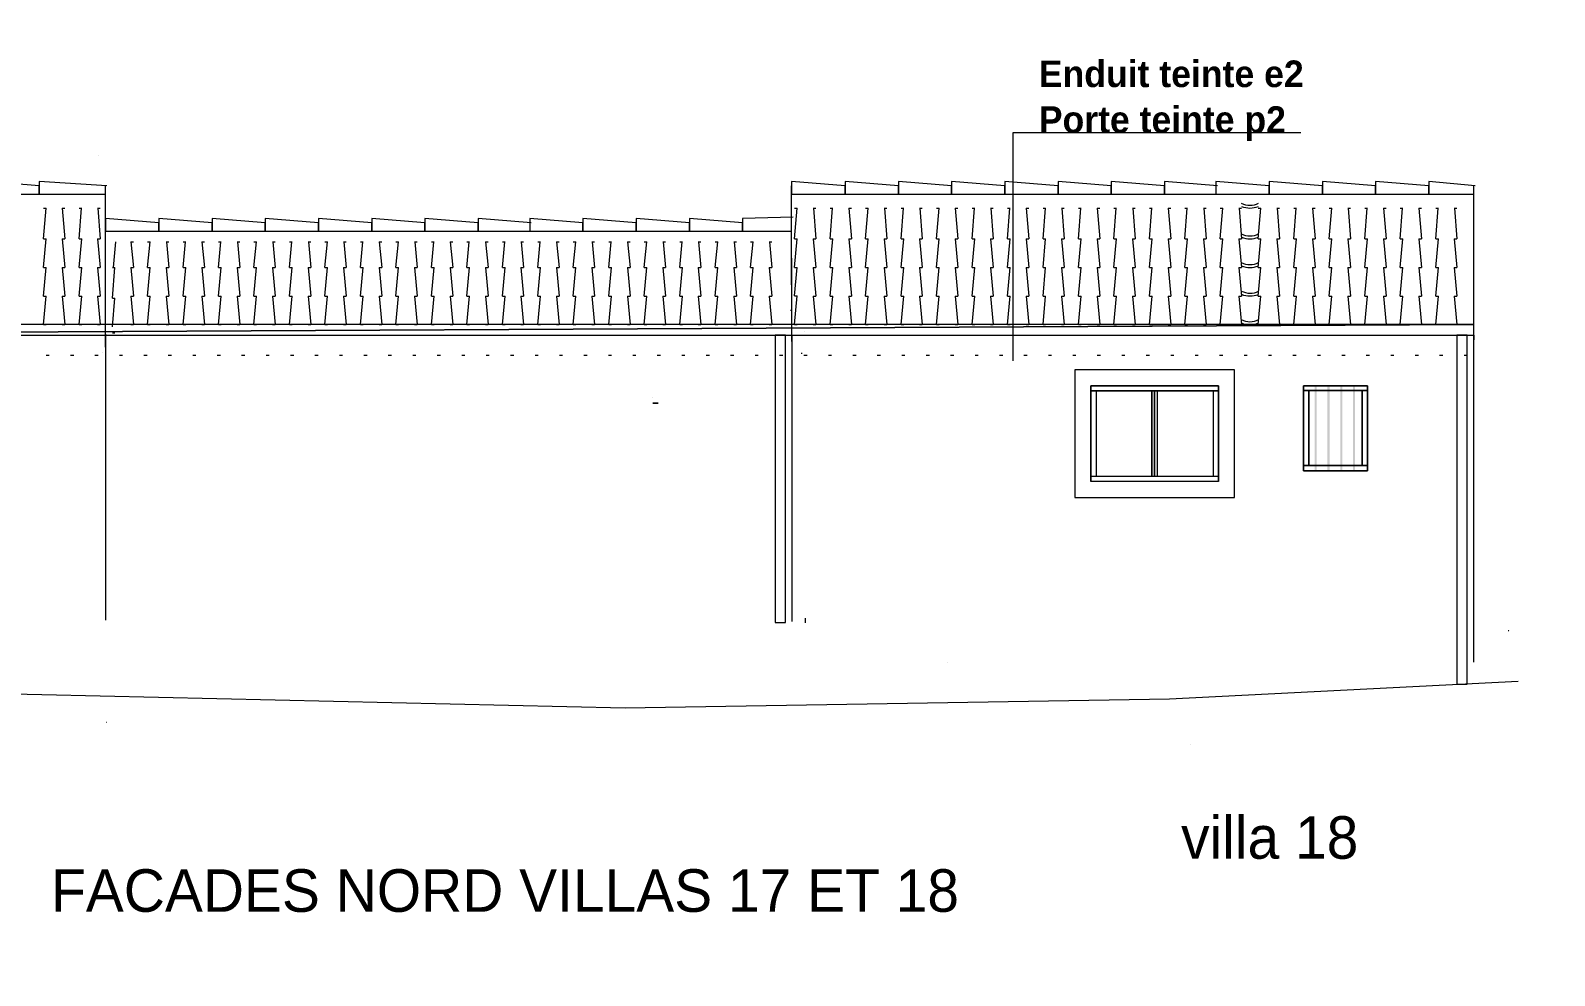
# Model space of a CAD drawing. Header units: metres. Extents: x -12536 to 12621, y -17191 to 9596.
# Drawn here: x -9361 to -7929, y -12844 to -11956 of the extents above; entities that cross this region are included whole.
import ezdxf
from ezdxf.enums import TextEntityAlignment as Align
from ezdxf.lldxf.tags import DXFTag

# ---------------------------------------------------------------- set-up
doc = ezdxf.new("R2010")
doc.units = ezdxf.units.M
doc.header["$MEASUREMENT"] = 0
for name, color, linetype in [('Calque commun', 7, 'Continuous'), ('Cotations', 7, 'Continuous'), ('Layer59', 7, 'Continuous'), ('Textes', 7, 'Continuous')]:
    doc.layers.add(name, color=color, linetype=linetype)
doc.styles.add('Century Gothic15', font='GOTHIC.TTF', dxfattribs={"height": 0.18})
doc.styles.add('Century Gothic16', font='GOTHIC.TTF', dxfattribs={"height": 0.18})
doc.styles.add('Century Gothic19', font='GOTHICB.TTF', dxfattribs={"height": 0.14})
tags = doc.linetypes.add('HIDDEN', pattern=[0.375, 0.25, -0.125]).pattern_tags.tags
tags[6:7] = [DXFTag(74, 4), DXFTag(75, 0), DXFTag(340, '0'), DXFTag(46, 1.0), DXFTag(50, 0.0), DXFTag(44, 0.0), DXFTag(45, 0.0)]
tags[4:5] = [DXFTag(74, 4), DXFTag(75, 0), DXFTag(340, '0'), DXFTag(46, 1.0), DXFTag(50, 0.0), DXFTag(44, 0.0), DXFTag(45, 0.0)]

# ---------------------------------------------------------------- blocks, each defined once
blk = doc.blocks.new('toit facade 17 18')
at = {"layer": 'Calque commun', "color": 7, "linetype": 'Continuous', "lineweight": 5}
for p, q in [((77.18, -19.985), (77.18, -18.469)), ((83.629, -19.825), (83.628, -18.469)), ((90.038, -22.944), (90.037, -18.469)), ((83.629, -19.93), (83.628, -18.871))]:
    blk.add_line(p, q, dxfattribs=at)
at = {"layer": 'Calque commun', "color": 32, "linetype": 'Continuous', "lineweight": 5}
blk.add_line((83.616, -19.635), (83.625, -19.635), dxfattribs=at)
at = {"layer": 'Layer59', "color": 32, "linetype": 'Continuous', "lineweight": 5}
for p, q in [((76.599, -18.966), (76.622, -18.678)), ((76.599, -18.678), (76.624, -18.678)), ((76.774, -18.678), (76.799, -18.678)), ((76.775, -18.678), (76.799, -18.966)), ((76.932, -18.966), (76.955, -18.678)), ((76.932, -18.678), (76.957, -18.678)), ((77.107, -18.678), (77.132, -18.678)), ((77.109, -18.678), (77.132, -18.966)), ((83.656, -18.677), (83.681, -18.677)), ((83.656, -18.966), (83.679, -18.678)), ((83.831, -18.678), (83.856, -18.678)), ((83.833, -18.678), (83.856, -18.966)), ((83.99, -18.966), (84.013, -18.678)), ((83.99, -18.678), (84.015, -18.678)), ((84.165, -18.678), (84.19, -18.678)), ((84.166, -18.678), (84.19, -18.966)), ((84.323, -18.966), (84.346, -18.678)), ((84.323, -18.678), (84.348, -18.678)), ((84.498, -18.678), (84.523, -18.678)), ((84.5, -18.678), (84.523, -18.966)), ((84.656, -18.966), (84.679, -18.678)), ((84.656, -18.678), (84.681, -18.678)), ((84.831, -18.678), (84.856, -18.678)), ((84.833, -18.678), (84.856, -18.966)), ((84.99, -18.966), (85.013, -18.678)), ((84.99, -18.678), (85.015, -18.678)), ((85.165, -18.678), (85.19, -18.678)), ((85.166, -18.678), (85.19, -18.966)), ((85.323, -18.966), (85.346, -18.678)), ((85.323, -18.678), (85.348, -18.678)), ((85.498, -18.678), (85.523, -18.678)), ((85.5, -18.678), (85.523, -18.966)), ((85.656, -18.966), (85.679, -18.678)), ((85.656, -18.678), (85.681, -18.678)), ((85.831, -18.678), (85.856, -18.678)), ((85.833, -18.678), (85.856, -18.966)), ((85.99, -18.966), (86.013, -18.678)), ((85.99, -18.678), (86.015, -18.678)), ((86.165, -18.678), (86.19, -18.678)), ((86.166, -18.678), (86.19, -18.966)), ((86.323, -18.966), (86.346, -18.678)), ((86.323, -18.678), (86.348, -18.678)), ((86.498, -18.678), (86.523, -18.678)), ((86.5, -18.678), (86.523, -18.966)), ((86.656, -18.966), (86.679, -18.678)), ((86.656, -18.678), (86.681, -18.678)), ((86.831, -18.678), (86.856, -18.678)), ((86.833, -18.678), (86.856, -18.966)), ((86.99, -18.966), (87.013, -18.678)), ((86.99, -18.678), (87.015, -18.678)), ((87.165, -18.678), (87.19, -18.678)), ((87.166, -18.678), (87.19, -18.966)), ((87.323, -18.966), (87.346, -18.678)), ((87.323, -18.678), (87.348, -18.678)), ((87.498, -18.678), (87.523, -18.678)), ((87.5, -18.678), (87.523, -18.966)), ((87.656, -18.966), (87.679, -18.678)), ((87.656, -18.678), (87.681, -18.678)), ((87.831, -18.678), (87.856, -18.678)), ((87.833, -18.678), (87.856, -18.966)), ((88.013, -18.966), (88.036, -18.678)), ((88.013, -18.678), (88.038, -18.678)), ((88.188, -18.678), (88.213, -18.678)), ((88.19, -18.678), (88.213, -18.966)), ((88.346, -18.966), (88.369, -18.678)), ((88.346, -18.678), (88.371, -18.678)), ((88.521, -18.678), (88.546, -18.678)), ((88.523, -18.678), (88.546, -18.966)), ((88.68, -18.966), (88.703, -18.678)), ((88.68, -18.678), (88.705, -18.678)), ((88.855, -18.678), (88.879, -18.678)), ((88.856, -18.678), (88.879, -18.966)), ((89.013, -18.966), (89.036, -18.678)), ((89.013, -18.678), (89.038, -18.678)), ((89.188, -18.678), (89.213, -18.678)), ((89.19, -18.678), (89.213, -18.966)), ((89.346, -18.966), (89.369, -18.678)), ((89.346, -18.678), (89.371, -18.678)), ((89.521, -18.678), (89.546, -18.678)), ((89.523, -18.678), (89.546, -18.966)), ((89.68, -18.966), (89.703, -18.678)), ((89.68, -18.678), (89.705, -18.678)), ((89.855, -18.678), (89.879, -18.678)), ((89.856, -18.678), (89.879, -18.966)), ((76.599, -19.235), (76.624, -18.966)), ((76.599, -18.966), (76.624, -18.966)), ((76.774, -18.966), (76.799, -19.235)), ((76.774, -18.966), (76.799, -18.966)), ((76.932, -19.235), (76.957, -18.966)), ((76.932, -18.966), (76.957, -18.966)), ((77.107, -18.966), (77.132, -19.235)), ((77.107, -18.966), (77.132, -18.966)), ((77.255, -19.235), (77.279, -18.993)), ((77.418, -18.993), (77.443, -18.993)), ((77.42, -18.993), (77.443, -19.235)), ((77.576, -19.235), (77.599, -18.993)), ((77.576, -18.993), (77.601, -18.993)), ((77.751, -18.993), (77.776, -18.993)), ((77.753, -18.993), (77.776, -19.235)), ((77.91, -19.235), (77.933, -18.993)), ((77.91, -18.993), (77.935, -18.993)), ((78.085, -18.993), (78.11, -18.993)), ((78.087, -18.993), (78.11, -19.235)), ((78.243, -19.235), (78.266, -18.993)), ((78.243, -18.993), (78.268, -18.993)), ((78.418, -18.993), (78.443, -18.993)), ((78.42, -18.993), (78.443, -19.235)), ((78.576, -19.235), (78.599, -18.993)), ((78.576, -18.993), (78.601, -18.993)), ((78.751, -18.993), (78.776, -18.993)), ((78.753, -18.993), (78.776, -19.235)), ((78.91, -19.235), (78.933, -18.993)), ((78.91, -18.993), (78.935, -18.993)), ((79.085, -18.993), (79.11, -18.993)), ((79.087, -18.993), (79.11, -19.235)), ((79.243, -19.235), (79.266, -18.993)), ((79.243, -18.993), (79.268, -18.993)), ((79.418, -18.993), (79.443, -18.993)), ((79.42, -18.993), (79.443, -19.235)), ((79.576, -19.235), (79.599, -18.993)), ((79.576, -18.993), (79.601, -18.993)), ((79.751, -18.993), (79.776, -18.993)), ((79.753, -18.993), (79.776, -19.235)), ((79.91, -19.235), (79.933, -18.993)), ((79.91, -18.993), (79.935, -18.993)), ((80.085, -18.993), (80.11, -18.993)), ((80.087, -18.993), (80.11, -19.235)), ((80.243, -19.235), (80.266, -18.993)), ((80.243, -18.993), (80.268, -18.993)), ((80.418, -18.993), (80.443, -18.993)), ((80.42, -18.993), (80.443, -19.235)), ((80.576, -19.235), (80.599, -18.993)), ((80.576, -18.993), (80.601, -18.993)), ((80.751, -18.993), (80.776, -18.993)), ((80.753, -18.993), (80.776, -19.235)), ((80.91, -19.235), (80.933, -18.993)), ((80.91, -18.993), (80.935, -18.993)), ((81.085, -18.993), (81.11, -18.993)), ((81.087, -18.993), (81.11, -19.235)), ((81.243, -19.235), (81.266, -18.993)), ((81.243, -18.993), (81.268, -18.993)), ((81.418, -18.993), (81.443, -18.993)), ((81.42, -18.993), (81.443, -19.235)), ((81.576, -19.235), (81.599, -18.993)), ((81.576, -18.993), (81.601, -18.993)), ((81.751, -18.993), (81.776, -18.993)), ((81.753, -18.993), (81.776, -19.235)), ((81.91, -19.235), (81.933, -18.993)), ((81.91, -18.993), (81.935, -18.993)), ((82.085, -18.993), (82.11, -18.993)), ((82.087, -18.993), (82.11, -19.235)), ((82.243, -19.235), (82.266, -18.993)), ((82.243, -18.993), (82.268, -18.993)), ((82.418, -18.993), (82.443, -18.993)), ((82.42, -18.993), (82.443, -19.235)), ((82.576, -19.235), (82.599, -18.993)), ((82.576, -18.993), (82.601, -18.993)), ((82.751, -18.993), (82.776, -18.993)), ((82.753, -18.993), (82.776, -19.235)), ((82.91, -19.235), (82.933, -18.993)), ((82.91, -18.993), (82.935, -18.993)), ((83.085, -18.993), (83.11, -18.993)), ((83.087, -18.993), (83.11, -19.235)), ((83.243, -19.235), (83.266, -18.993)), ((83.243, -18.993), (83.268, -18.993)), ((83.418, -18.993), (83.443, -18.993)), ((83.42, -18.993), (83.443, -19.235)), ((83.656, -19.234), (83.681, -18.966)), ((83.656, -18.966), (83.681, -18.966)), ((83.831, -18.966), (83.856, -19.235)), ((83.831, -18.966), (83.856, -18.966)), ((83.99, -19.235), (84.015, -18.966)), ((83.99, -18.966), (84.015, -18.966)), ((84.165, -18.966), (84.19, -19.235)), ((84.165, -18.966), (84.19, -18.966)), ((84.323, -19.235), (84.348, -18.966)), ((84.323, -18.966), (84.348, -18.966)), ((84.498, -18.966), (84.523, -19.235)), ((84.498, -18.966), (84.523, -18.966)), ((84.656, -19.235), (84.681, -18.966)), ((84.656, -18.966), (84.681, -18.966)), ((84.831, -18.966), (84.856, -19.235)), ((84.831, -18.966), (84.856, -18.966)), ((84.99, -19.235), (85.015, -18.966)), ((84.99, -18.966), (85.015, -18.966)), ((85.165, -18.966), (85.19, -19.235)), ((85.165, -18.966), (85.19, -18.966)), ((85.323, -19.235), (85.348, -18.966)), ((85.323, -18.966), (85.348, -18.966)), ((85.498, -18.966), (85.523, -19.235)), ((85.498, -18.966), (85.523, -18.966)), ((85.656, -19.235), (85.681, -18.966)), ((85.656, -18.966), (85.681, -18.966)), ((85.831, -18.966), (85.856, -19.235)), ((85.831, -18.966), (85.856, -18.966)), ((85.99, -19.235), (86.015, -18.966)), ((85.99, -18.966), (86.015, -18.966)), ((86.165, -18.966), (86.19, -19.235)), ((86.165, -18.966), (86.19, -18.966)), ((86.323, -19.235), (86.348, -18.966)), ((86.323, -18.966), (86.348, -18.966)), ((86.498, -18.966), (86.523, -19.235)), ((86.498, -18.966), (86.523, -18.966)), ((86.656, -19.235), (86.681, -18.966)), ((86.656, -18.966), (86.681, -18.966)), ((86.831, -18.966), (86.856, -19.235)), ((86.831, -18.966), (86.856, -18.966)), ((86.99, -19.235), (87.015, -18.966)), ((86.99, -18.966), (87.015, -18.966)), ((87.165, -18.966), (87.19, -19.235)), ((87.165, -18.966), (87.19, -18.966)), ((87.323, -19.235), (87.348, -18.966)), ((87.323, -18.966), (87.348, -18.966)), ((87.498, -18.966), (87.523, -19.235)), ((87.498, -18.966), (87.523, -18.966)), ((87.656, -19.235), (87.681, -18.966)), ((87.656, -18.966), (87.681, -18.966)), ((87.831, -18.966), (87.856, -19.235)), ((87.831, -18.966), (87.856, -18.966)), ((88.013, -19.235), (88.038, -18.966)), ((88.013, -18.966), (88.038, -18.966)), ((88.188, -18.966), (88.213, -19.235)), ((88.188, -18.966), (88.213, -18.966)), ((88.346, -19.235), (88.371, -18.966)), ((88.346, -18.966), (88.371, -18.966)), ((88.521, -18.966), (88.546, -19.235)), ((88.521, -18.966), (88.546, -18.966)), ((88.68, -19.235), (88.705, -18.966)), ((88.68, -18.966), (88.705, -18.966)), ((88.855, -18.966), (88.879, -19.235)), ((88.855, -18.966), (88.879, -18.966)), ((89.013, -19.235), (89.038, -18.966)), ((89.013, -18.966), (89.038, -18.966)), ((89.188, -18.966), (89.213, -19.235)), ((89.188, -18.966), (89.213, -18.966)), ((89.346, -19.235), (89.371, -18.966)), ((89.346, -18.966), (89.371, -18.966)), ((89.521, -18.966), (89.546, -19.235)), ((89.521, -18.966), (89.546, -18.966)), ((89.68, -19.235), (89.705, -18.966)), ((89.68, -18.966), (89.705, -18.966)), ((89.855, -18.966), (89.879, -19.235)), ((89.855, -18.966), (89.879, -18.966)), ((76.599, -19.504), (76.624, -19.235)), ((76.599, -19.235), (76.624, -19.235)), ((76.774, -19.235), (76.799, -19.504)), ((76.774, -19.235), (76.799, -19.235)), ((76.932, -19.504), (76.957, -19.235)), ((76.932, -19.235), (76.957, -19.235)), ((77.107, -19.235), (77.132, -19.504)), ((77.107, -19.235), (77.132, -19.235)), ((77.245, -19.234), (77.27, -19.234)), ((77.245, -19.523), (77.268, -19.235)), ((77.418, -19.235), (77.443, -19.504)), ((77.418, -19.235), (77.443, -19.235)), ((77.576, -19.504), (77.601, -19.235)), ((77.576, -19.235), (77.601, -19.235)), ((77.751, -19.235), (77.776, -19.504)), ((77.751, -19.235), (77.776, -19.235)), ((77.91, -19.504), (77.935, -19.235)), ((77.91, -19.235), (77.935, -19.235)), ((78.085, -19.235), (78.11, -19.504)), ((78.085, -19.235), (78.11, -19.235)), ((78.243, -19.504), (78.268, -19.235)), ((78.243, -19.235), (78.268, -19.235)), ((78.418, -19.235), (78.443, -19.504)), ((78.418, -19.235), (78.443, -19.235)), ((78.576, -19.504), (78.601, -19.235)), ((78.576, -19.235), (78.601, -19.235)), ((78.751, -19.235), (78.776, -19.504)), ((78.751, -19.235), (78.776, -19.235)), ((78.91, -19.504), (78.935, -19.235)), ((78.91, -19.235), (78.935, -19.235)), ((79.085, -19.235), (79.11, -19.504)), ((79.085, -19.235), (79.11, -19.235)), ((79.243, -19.504), (79.268, -19.235)), ((79.243, -19.235), (79.268, -19.235)), ((79.418, -19.235), (79.443, -19.504)), ((79.418, -19.235), (79.443, -19.235)), ((79.576, -19.504), (79.601, -19.235)), ((79.576, -19.235), (79.601, -19.235)), ((79.751, -19.235), (79.776, -19.504)), ((79.751, -19.235), (79.776, -19.235)), ((79.91, -19.504), (79.935, -19.235)), ((79.91, -19.235), (79.935, -19.235)), ((80.085, -19.235), (80.11, -19.504)), ((80.085, -19.235), (80.11, -19.235)), ((80.243, -19.504), (80.268, -19.235)), ((80.243, -19.235), (80.268, -19.235)), ((80.418, -19.235), (80.443, -19.504)), ((80.418, -19.235), (80.443, -19.235)), ((80.576, -19.504), (80.601, -19.235)), ((80.576, -19.235), (80.601, -19.235)), ((80.751, -19.235), (80.776, -19.504)), ((80.751, -19.235), (80.776, -19.235)), ((80.91, -19.504), (80.935, -19.235)), ((80.91, -19.235), (80.935, -19.235)), ((81.085, -19.235), (81.11, -19.504)), ((81.085, -19.235), (81.11, -19.235)), ((81.243, -19.504), (81.268, -19.235)), ((81.243, -19.235), (81.268, -19.235)), ((81.418, -19.235), (81.443, -19.504)), ((81.418, -19.235), (81.443, -19.235)), ((81.576, -19.504), (81.601, -19.235)), ((81.576, -19.235), (81.601, -19.235)), ((81.751, -19.235), (81.776, -19.504)), ((81.751, -19.235), (81.776, -19.235)), ((81.91, -19.504), (81.935, -19.235)), ((81.91, -19.235), (81.935, -19.235)), ((82.085, -19.235), (82.11, -19.504)), ((82.085, -19.235), (82.11, -19.235)), ((82.243, -19.504), (82.268, -19.235)), ((82.243, -19.235), (82.268, -19.235)), ((82.418, -19.235), (82.443, -19.504)), ((82.418, -19.235), (82.443, -19.235)), ((82.576, -19.504), (82.601, -19.235)), ((82.576, -19.235), (82.601, -19.235)), ((82.751, -19.235), (82.776, -19.504)), ((82.751, -19.235), (82.776, -19.235)), ((82.91, -19.504), (82.935, -19.235)), ((82.91, -19.235), (82.935, -19.235)), ((83.085, -19.235), (83.11, -19.504)), ((83.085, -19.235), (83.11, -19.235)), ((83.243, -19.504), (83.268, -19.235)), ((83.243, -19.235), (83.268, -19.235)), ((83.418, -19.235), (83.443, -19.504)), ((83.418, -19.235), (83.443, -19.235)), ((83.656, -19.503), (83.681, -19.234)), ((83.656, -19.234), (83.681, -19.234)), ((83.831, -19.235), (83.856, -19.504)), ((83.831, -19.235), (83.856, -19.235)), ((83.99, -19.504), (84.015, -19.235)), ((83.99, -19.235), (84.015, -19.235)), ((84.165, -19.235), (84.19, -19.504)), ((84.165, -19.235), (84.19, -19.235)), ((84.323, -19.504), (84.348, -19.235)), ((84.323, -19.235), (84.348, -19.235)), ((84.498, -19.235), (84.523, -19.504)), ((84.498, -19.235), (84.523, -19.235)), ((84.656, -19.504), (84.681, -19.235)), ((84.656, -19.235), (84.681, -19.235)), ((84.831, -19.235), (84.856, -19.504)), ((84.831, -19.235), (84.856, -19.235)), ((84.99, -19.504), (85.015, -19.235)), ((84.99, -19.235), (85.015, -19.235)), ((85.165, -19.235), (85.19, -19.504)), ((85.165, -19.235), (85.19, -19.235)), ((85.323, -19.504), (85.348, -19.235)), ((85.323, -19.235), (85.348, -19.235)), ((85.498, -19.235), (85.523, -19.504)), ((85.498, -19.235), (85.523, -19.235)), ((85.656, -19.504), (85.681, -19.235)), ((85.656, -19.235), (85.681, -19.235)), ((85.831, -19.235), (85.856, -19.504)), ((85.831, -19.235), (85.856, -19.235)), ((85.99, -19.504), (86.015, -19.235)), ((85.99, -19.235), (86.015, -19.235)), ((86.165, -19.235), (86.19, -19.504)), ((86.165, -19.235), (86.19, -19.235)), ((86.323, -19.504), (86.348, -19.235)), ((86.323, -19.235), (86.348, -19.235)), ((86.498, -19.235), (86.523, -19.504)), ((86.498, -19.235), (86.523, -19.235)), ((86.656, -19.504), (86.681, -19.235)), ((86.656, -19.235), (86.681, -19.235)), ((86.831, -19.235), (86.856, -19.504)), ((86.831, -19.235), (86.856, -19.235)), ((86.99, -19.504), (87.015, -19.235)), ((86.99, -19.235), (87.015, -19.235)), ((87.165, -19.235), (87.19, -19.504)), ((87.165, -19.235), (87.19, -19.235)), ((87.323, -19.504), (87.348, -19.235)), ((87.323, -19.235), (87.348, -19.235)), ((87.498, -19.235), (87.523, -19.504)), ((87.498, -19.235), (87.523, -19.235)), ((87.656, -19.504), (87.681, -19.235)), ((87.656, -19.235), (87.681, -19.235)), ((87.831, -19.235), (87.856, -19.504)), ((87.831, -19.235), (87.856, -19.235)), ((88.013, -19.504), (88.038, -19.235)), ((88.013, -19.235), (88.038, -19.235)), ((88.188, -19.235), (88.213, -19.504)), ((88.188, -19.235), (88.213, -19.235)), ((88.346, -19.504), (88.371, -19.235)), ((88.346, -19.235), (88.371, -19.235)), ((88.521, -19.235), (88.546, -19.504)), ((88.521, -19.235), (88.546, -19.235)), ((88.68, -19.504), (88.705, -19.235)), ((88.68, -19.235), (88.705, -19.235)), ((88.855, -19.235), (88.879, -19.504)), ((88.855, -19.235), (88.879, -19.235)), ((89.013, -19.504), (89.038, -19.235)), ((89.013, -19.235), (89.038, -19.235)), ((89.188, -19.235), (89.213, -19.504)), ((89.188, -19.235), (89.213, -19.235)), ((89.346, -19.504), (89.371, -19.235)), ((89.346, -19.235), (89.371, -19.235)), ((89.521, -19.235), (89.546, -19.504)), ((89.521, -19.235), (89.546, -19.235)), ((89.68, -19.504), (89.705, -19.235)), ((89.68, -19.235), (89.705, -19.235)), ((89.855, -19.235), (89.879, -19.504)), ((89.855, -19.235), (89.879, -19.235)), ((76.599, -19.772), (76.624, -19.504)), ((76.599, -19.504), (76.624, -19.504)), ((76.774, -19.504), (76.799, -19.772)), ((76.774, -19.504), (76.799, -19.504)), ((76.932, -19.772), (76.957, -19.504)), ((76.932, -19.504), (76.957, -19.504)), ((77.107, -19.504), (77.132, -19.772)), ((77.107, -19.504), (77.132, -19.504)), ((77.245, -19.792), (77.27, -19.523)), ((77.245, -19.523), (77.27, -19.523)), ((77.418, -19.504), (77.443, -19.772)), ((77.418, -19.504), (77.443, -19.504)), ((77.576, -19.772), (77.601, -19.504)), ((77.576, -19.504), (77.601, -19.504)), ((77.751, -19.504), (77.776, -19.772)), ((77.751, -19.504), (77.776, -19.504)), ((77.91, -19.772), (77.935, -19.504)), ((77.91, -19.504), (77.935, -19.504)), ((78.085, -19.504), (78.11, -19.772)), ((78.085, -19.504), (78.11, -19.504)), ((78.243, -19.772), (78.268, -19.504)), ((78.243, -19.504), (78.268, -19.504)), ((78.418, -19.504), (78.443, -19.772)), ((78.418, -19.504), (78.443, -19.504)), ((78.576, -19.772), (78.601, -19.504)), ((78.576, -19.504), (78.601, -19.504)), ((78.751, -19.504), (78.776, -19.772)), ((78.751, -19.504), (78.776, -19.504)), ((78.91, -19.772), (78.935, -19.504)), ((78.91, -19.504), (78.935, -19.504)), ((79.085, -19.504), (79.11, -19.772)), ((79.085, -19.504), (79.11, -19.504)), ((79.243, -19.772), (79.268, -19.504)), ((79.243, -19.504), (79.268, -19.504)), ((79.418, -19.504), (79.443, -19.772)), ((79.418, -19.504), (79.443, -19.504)), ((79.576, -19.772), (79.601, -19.504)), ((79.576, -19.504), (79.601, -19.504)), ((79.751, -19.504), (79.776, -19.772)), ((79.751, -19.504), (79.776, -19.504)), ((79.91, -19.772), (79.935, -19.504)), ((79.91, -19.504), (79.935, -19.504)), ((80.085, -19.504), (80.11, -19.772)), ((80.085, -19.504), (80.11, -19.504)), ((80.243, -19.772), (80.268, -19.504)), ((80.243, -19.504), (80.268, -19.504)), ((80.418, -19.504), (80.443, -19.772)), ((80.418, -19.504), (80.443, -19.504)), ((80.576, -19.772), (80.601, -19.504)), ((80.576, -19.504), (80.601, -19.504)), ((80.751, -19.504), (80.776, -19.772)), ((80.751, -19.504), (80.776, -19.504)), ((80.91, -19.772), (80.935, -19.504)), ((80.91, -19.504), (80.935, -19.504)), ((81.085, -19.504), (81.11, -19.772)), ((81.085, -19.504), (81.11, -19.504)), ((81.243, -19.772), (81.268, -19.504)), ((81.243, -19.504), (81.268, -19.504)), ((81.418, -19.504), (81.443, -19.772)), ((81.418, -19.504), (81.443, -19.504)), ((81.576, -19.772), (81.601, -19.504)), ((81.576, -19.504), (81.601, -19.504)), ((81.751, -19.504), (81.776, -19.772)), ((81.751, -19.504), (81.776, -19.504)), ((81.91, -19.772), (81.935, -19.504)), ((81.91, -19.504), (81.935, -19.504)), ((82.085, -19.504), (82.11, -19.772)), ((82.085, -19.504), (82.11, -19.504)), ((82.243, -19.772), (82.268, -19.504)), ((82.243, -19.504), (82.268, -19.504)), ((82.418, -19.504), (82.443, -19.772)), ((82.418, -19.504), (82.443, -19.504)), ((82.576, -19.772), (82.601, -19.504)), ((82.576, -19.504), (82.601, -19.504)), ((82.751, -19.504), (82.776, -19.772)), ((82.751, -19.504), (82.776, -19.504)), ((82.91, -19.772), (82.935, -19.504)), ((82.91, -19.504), (82.935, -19.504)), ((83.085, -19.504), (83.11, -19.772)), ((83.085, -19.504), (83.11, -19.504)), ((83.243, -19.772), (83.268, -19.504)), ((83.243, -19.504), (83.268, -19.504)), ((83.418, -19.504), (83.443, -19.772)), ((83.418, -19.504), (83.443, -19.504)), ((83.656, -19.772), (83.681, -19.503)), ((83.656, -19.503), (83.681, -19.503)), ((83.831, -19.504), (83.856, -19.772)), ((83.831, -19.504), (83.856, -19.504)), ((83.99, -19.772), (84.015, -19.504)), ((83.99, -19.504), (84.015, -19.504)), ((84.165, -19.504), (84.19, -19.772)), ((84.165, -19.504), (84.19, -19.504)), ((84.323, -19.772), (84.348, -19.504)), ((84.323, -19.504), (84.348, -19.504)), ((84.498, -19.504), (84.523, -19.772)), ((84.498, -19.504), (84.523, -19.504)), ((84.656, -19.772), (84.681, -19.504)), ((84.656, -19.504), (84.681, -19.504)), ((84.831, -19.504), (84.856, -19.772)), ((84.831, -19.504), (84.856, -19.504)), ((84.99, -19.772), (85.015, -19.504)), ((84.99, -19.504), (85.015, -19.504)), ((85.165, -19.504), (85.19, -19.772)), ((85.165, -19.504), (85.19, -19.504)), ((85.323, -19.772), (85.348, -19.504)), ((85.323, -19.504), (85.348, -19.504)), ((85.498, -19.504), (85.523, -19.772)), ((85.498, -19.504), (85.523, -19.504)), ((85.656, -19.772), (85.681, -19.504)), ((85.656, -19.504), (85.681, -19.504)), ((85.831, -19.504), (85.856, -19.772)), ((85.831, -19.504), (85.856, -19.504)), ((85.99, -19.772), (86.015, -19.504)), ((85.99, -19.504), (86.015, -19.504)), ((86.165, -19.504), (86.19, -19.772)), ((86.165, -19.504), (86.19, -19.504)), ((86.323, -19.772), (86.348, -19.504)), ((86.323, -19.504), (86.348, -19.504)), ((86.498, -19.504), (86.523, -19.772)), ((86.498, -19.504), (86.523, -19.504)), ((86.656, -19.772), (86.681, -19.504)), ((86.656, -19.504), (86.681, -19.504)), ((86.831, -19.504), (86.856, -19.772)), ((86.831, -19.504), (86.856, -19.504)), ((86.99, -19.772), (87.015, -19.504)), ((86.99, -19.504), (87.015, -19.504)), ((87.165, -19.504), (87.19, -19.772)), ((87.165, -19.504), (87.19, -19.504)), ((87.323, -19.772), (87.348, -19.504)), ((87.323, -19.504), (87.348, -19.504)), ((87.498, -19.504), (87.523, -19.772)), ((87.498, -19.504), (87.523, -19.504)), ((87.656, -19.772), (87.681, -19.504)), ((87.656, -19.504), (87.681, -19.504)), ((87.831, -19.504), (87.856, -19.772)), ((87.831, -19.504), (87.856, -19.504)), ((88.013, -19.772), (88.038, -19.504)), ((88.013, -19.504), (88.038, -19.504)), ((88.188, -19.504), (88.213, -19.772)), ((88.188, -19.504), (88.213, -19.504)), ((88.346, -19.772), (88.371, -19.504)), ((88.346, -19.504), (88.371, -19.504)), ((88.521, -19.504), (88.546, -19.772)), ((88.521, -19.504), (88.546, -19.504)), ((88.68, -19.772), (88.705, -19.504)), ((88.68, -19.504), (88.705, -19.504)), ((88.855, -19.504), (88.879, -19.772)), ((88.855, -19.504), (88.879, -19.504)), ((89.013, -19.772), (89.038, -19.504)), ((89.013, -19.504), (89.038, -19.504)), ((89.188, -19.504), (89.213, -19.772)), ((89.188, -19.504), (89.213, -19.504)), ((89.346, -19.772), (89.371, -19.504)), ((89.346, -19.504), (89.371, -19.504)), ((89.521, -19.504), (89.546, -19.772)), ((89.521, -19.504), (89.546, -19.504)), ((89.68, -19.772), (89.705, -19.504)), ((89.68, -19.504), (89.705, -19.504)), ((89.855, -19.504), (89.879, -19.772)), ((89.855, -19.504), (89.879, -19.504)), ((76.599, -19.772), (76.624, -19.772)), ((76.774, -19.772), (76.799, -19.772)), ((76.932, -19.772), (76.957, -19.772)), ((77.107, -19.772), (77.132, -19.772)), ((77.245, -19.848), (77.27, -19.848)), ((77.418, -19.772), (77.443, -19.772)), ((77.576, -19.772), (77.601, -19.772)), ((77.751, -19.772), (77.776, -19.772)), ((77.91, -19.772), (77.935, -19.772)), ((78.085, -19.772), (78.11, -19.772)), ((78.243, -19.772), (78.268, -19.772)), ((78.418, -19.772), (78.443, -19.772)), ((78.576, -19.772), (78.601, -19.772)), ((78.751, -19.772), (78.776, -19.772)), ((78.91, -19.772), (78.935, -19.772)), ((79.085, -19.772), (79.11, -19.772)), ((79.243, -19.772), (79.268, -19.772)), ((79.418, -19.772), (79.443, -19.772)), ((79.576, -19.772), (79.601, -19.772)), ((79.751, -19.772), (79.776, -19.772)), ((79.91, -19.772), (79.935, -19.772)), ((80.085, -19.772), (80.11, -19.772)), ((80.243, -19.772), (80.268, -19.772)), ((80.418, -19.772), (80.443, -19.772)), ((80.576, -19.772), (80.601, -19.772)), ((80.751, -19.772), (80.776, -19.772)), ((80.91, -19.772), (80.935, -19.772)), ((81.085, -19.772), (81.11, -19.772)), ((81.243, -19.772), (81.268, -19.772)), ((81.418, -19.772), (81.443, -19.772)), ((81.576, -19.772), (81.601, -19.772)), ((81.751, -19.772), (81.776, -19.772)), ((81.91, -19.772), (81.935, -19.772)), ((82.085, -19.772), (82.11, -19.772)), ((82.243, -19.772), (82.268, -19.772)), ((82.418, -19.772), (82.443, -19.772)), ((82.576, -19.772), (82.601, -19.772)), ((82.751, -19.772), (82.776, -19.772)), ((82.91, -19.772), (82.935, -19.772)), ((83.085, -19.772), (83.11, -19.772)), ((83.243, -19.772), (83.268, -19.772)), ((83.418, -19.772), (83.443, -19.772)), ((83.656, -19.772), (83.681, -19.772)), ((83.831, -19.772), (83.856, -19.772)), ((83.99, -19.772), (84.015, -19.772)), ((84.165, -19.772), (84.19, -19.772)), ((84.323, -19.772), (84.348, -19.772)), ((84.498, -19.772), (84.523, -19.772)), ((84.656, -19.772), (84.681, -19.772)), ((84.831, -19.772), (84.856, -19.772)), ((84.99, -19.772), (85.015, -19.772)), ((85.165, -19.772), (85.19, -19.772)), ((85.323, -19.772), (85.348, -19.772)), ((85.498, -19.772), (85.523, -19.772)), ((85.656, -19.772), (85.681, -19.772)), ((85.831, -19.772), (85.856, -19.772)), ((85.99, -19.772), (86.015, -19.772)), ((86.165, -19.772), (86.19, -19.772)), ((86.323, -19.772), (86.348, -19.772)), ((86.498, -19.772), (86.523, -19.772)), ((86.656, -19.772), (86.681, -19.772)), ((86.831, -19.772), (86.856, -19.772)), ((86.99, -19.772), (87.015, -19.772)), ((87.165, -19.772), (87.19, -19.772)), ((87.323, -19.772), (87.348, -19.772)), ((87.498, -19.772), (87.523, -19.772)), ((87.656, -19.772), (87.681, -19.772)), ((87.831, -19.772), (87.856, -19.772)), ((88.013, -19.772), (88.038, -19.772)), ((88.188, -19.772), (88.213, -19.772)), ((88.346, -19.772), (88.371, -19.772)), ((88.521, -19.772), (88.546, -19.772)), ((88.68, -19.772), (88.705, -19.772)), ((88.855, -19.772), (88.879, -19.772)), ((89.013, -19.772), (89.038, -19.772)), ((89.188, -19.772), (89.213, -19.772)), ((89.346, -19.772), (89.371, -19.772)), ((89.521, -19.772), (89.546, -19.772)), ((89.68, -19.772), (89.705, -19.772)), ((89.855, -19.772), (89.879, -19.772)), ((76.622, -20.058), (76.652, -20.058)), ((76.852, -20.058), (76.882, -20.058)), ((77.082, -20.058), (77.111, -20.058)), ((77.311, -20.058), (77.341, -20.058)), ((77.541, -20.058), (77.571, -20.058)), ((77.771, -20.058), (77.801, -20.058)), ((78.001, -20.058), (78.03, -20.058)), ((78.23, -20.058), (78.26, -20.058)), ((78.46, -20.058), (78.49, -20.058)), ((78.69, -20.058), (78.719, -20.058)), ((78.919, -20.058), (78.949, -20.058)), ((79.149, -20.058), (79.179, -20.058)), ((79.379, -20.058), (79.409, -20.058)), ((79.609, -20.058), (79.638, -20.058)), ((79.838, -20.058), (79.868, -20.058)), ((80.068, -20.058), (80.098, -20.058)), ((80.298, -20.058), (80.328, -20.058)), ((80.528, -20.058), (80.557, -20.058)), ((80.757, -20.058), (80.787, -20.058)), ((80.987, -20.058), (81.017, -20.058)), ((81.217, -20.058), (81.246, -20.058)), ((81.446, -20.058), (81.476, -20.058)), ((81.676, -20.058), (81.706, -20.058)), ((81.906, -20.058), (81.936, -20.058)), ((82.136, -20.058), (82.165, -20.058)), ((82.365, -20.058), (82.395, -20.058)), ((82.595, -20.058), (82.625, -20.058)), ((82.825, -20.058), (82.855, -20.058)), ((83.055, -20.058), (83.084, -20.058)), ((83.284, -20.058), (83.314, -20.058)), ((83.514, -20.058), (83.544, -20.058)), ((83.744, -20.058), (83.773, -20.058)), ((83.973, -20.058), (84.003, -20.058)), ((84.203, -20.058), (84.233, -20.058)), ((84.433, -20.058), (84.463, -20.058)), ((84.663, -20.058), (84.692, -20.058)), ((84.892, -20.058), (84.922, -20.058)), ((85.122, -20.058), (85.152, -20.058)), ((85.352, -20.058), (85.382, -20.058)), ((85.582, -20.058), (85.611, -20.058)), ((85.811, -20.058), (85.841, -20.058)), ((86.041, -20.058), (86.071, -20.058)), ((86.271, -20.058), (86.3, -20.058)), ((86.5, -20.058), (86.53, -20.058)), ((86.73, -20.058), (86.76, -20.058)), ((86.96, -20.058), (86.99, -20.058)), ((87.19, -20.058), (87.219, -20.058)), ((87.419, -20.058), (87.449, -20.058)), ((87.649, -20.058), (87.679, -20.058)), ((87.879, -20.058), (87.909, -20.058)), ((88.109, -20.058), (88.138, -20.058)), ((88.338, -20.058), (88.368, -20.058)), ((88.568, -20.058), (88.598, -20.058)), ((88.798, -20.058), (88.828, -20.058)), ((89.028, -20.058), (89.057, -20.058)), ((89.257, -20.058), (89.287, -20.058)), ((89.487, -20.058), (89.517, -20.058)), ((89.717, -20.058), (89.746, -20.058)), ((89.946, -20.058), (89.976, -20.058))]:
    blk.add_line(p, q, dxfattribs=at)
for points in [[(76.558, -18.469, 0), (76.058, -18.429, 0), (76.058, -18.546, 0), (76.558, -18.546, 0), (76.558, -18.469, 0)], [(77.194, -18.469, 0), (76.558, -18.429, 0), (76.558, -18.546, 0), (77.18, -18.546, 0)], [(84.131, -18.469, 0), (83.628, -18.429, 0), (83.628, -18.546, 0), (84.131, -18.546, 0), (84.131, -18.469, 0)], [(84.631, -18.469, 0), (84.131, -18.429, 0), (84.131, -18.546, 0), (84.631, -18.546, 0), (84.631, -18.469, 0)], [(85.131, -18.469, 0), (84.631, -18.429, 0), (84.631, -18.546, 0), (85.131, -18.546, 0), (85.131, -18.469, 0)], [(85.631, -18.469, 0), (85.131, -18.429, 0), (85.131, -18.546, 0), (85.631, -18.546, 0), (85.631, -18.469, 0)], [(86.131, -18.469, 0), (85.631, -18.429, 0), (85.631, -18.546, 0), (86.131, -18.546, 0), (86.131, -18.469, 0)], [(86.631, -18.469, 0), (86.131, -18.429, 0), (86.131, -18.546, 0), (86.631, -18.546, 0), (86.631, -18.469, 0)], [(87.131, -18.469, 0), (86.631, -18.429, 0), (86.631, -18.546, 0), (87.131, -18.546, 0), (87.131, -18.469, 0)], [(87.63, -18.469, 0), (87.131, -18.429, 0), (87.131, -18.546, 0), (87.615, -18.546, 0)], [(88.115, -18.469, 0), (87.615, -18.429, 0), (87.615, -18.546, 0), (88.115, -18.546, 0), (88.115, -18.469, 0)], [(88.615, -18.469, 0), (88.115, -18.429, 0), (88.115, -18.546, 0), (88.615, -18.546, 0), (88.615, -18.469, 0)], [(89.115, -18.469, 0), (88.615, -18.429, 0), (88.615, -18.546, 0), (89.115, -18.546, 0), (89.115, -18.469, 0)], [(89.615, -18.469, 0), (89.115, -18.429, 0), (89.115, -18.546, 0), (89.615, -18.546, 0), (89.615, -18.469, 0)], [(90.052, -18.469, 0), (89.615, -18.429, 0), (89.615, -18.546, 0), (90.037, -18.546, 0)], [(77.682, -18.815, 0), (77.18, -18.775, 0), (77.18, -18.893, 0), (77.682, -18.893, 0), (77.682, -18.815, 0)], [(78.182, -18.815, 0), (77.682, -18.775, 0), (77.682, -18.893, 0), (78.182, -18.893, 0), (78.182, -18.815, 0)], [(78.682, -18.815, 0), (78.182, -18.775, 0), (78.182, -18.893, 0), (78.682, -18.893, 0), (78.682, -18.815, 0)], [(79.182, -18.815, 0), (78.682, -18.775, 0), (78.682, -18.893, 0), (79.182, -18.893, 0), (79.182, -18.815, 0)], [(79.682, -18.815, 0), (79.182, -18.775, 0), (79.182, -18.893, 0), (79.682, -18.893, 0), (79.682, -18.815, 0)], [(80.182, -18.815, 0), (79.682, -18.775, 0), (79.682, -18.893, 0), (80.182, -18.893, 0), (80.182, -18.815, 0)], [(80.682, -18.815, 0), (80.182, -18.775, 0), (80.182, -18.893, 0), (80.682, -18.893, 0), (80.682, -18.815, 0)], [(81.181, -18.815, 0), (80.682, -18.775, 0), (80.682, -18.893, 0), (81.167, -18.893, 0)], [(81.667, -18.815, 0), (81.167, -18.775, 0), (81.167, -18.893, 0), (81.667, -18.893, 0), (81.667, -18.815, 0)], [(82.167, -18.815, 0), (81.667, -18.775, 0), (81.667, -18.893, 0), (82.167, -18.893, 0), (82.167, -18.815, 0)], [(82.667, -18.815, 0), (82.167, -18.775, 0), (82.167, -18.893, 0), (82.667, -18.893, 0), (82.667, -18.815, 0)], [(83.167, -18.815, 0), (82.667, -18.775, 0), (82.667, -18.893, 0), (83.167, -18.893, 0), (83.167, -18.815, 0)], [(83.643, -18.762, 0), (83.167, -18.775, 0), (83.167, -18.893, 0), (83.628, -18.893, 0)]]:
    blk.add_polyline3d(points, dxfattribs=at)
for centre, radius, start, end in [((87.935, -18.477), 0.174, 241.9328, 297.8162), ((87.935, -18.465), 0.212, 247.9118, 291.8388), ((87.935, -18.765), 0.174, 241.9325, 297.8163), ((87.935, -18.754), 0.212, 247.9128, 291.8384), ((87.935, -19.034), 0.174, 241.9322, 297.8167), ((87.935, -19.023), 0.212, 247.9119, 291.8388), ((87.935, -19.303), 0.174, 241.9316, 297.8169), ((87.935, -19.291), 0.212, 247.9126, 291.8385), ((87.935, -19.571), 0.174, 241.9318, 297.8167), ((87.935, -19.56), 0.212, 247.9127, 291.8385)]:
    blk.add_arc(centre, radius, start, end, dxfattribs=at)

msp = doc.modelspace()

# ---------------------------------------------------------------- linework, layer by layer
at = {"layer": 'Calque commun', "color": 7, "linetype": 'Continuous', "lineweight": 5}
for p, q in [((-9296.895, -12073.374), (-9296.895, -12073.375)), ((-9290.672, -12241.307), (-9290.672, -12509.865)), ((-8645.807, -12242.281), (-8645.807, -12511.122)), ((-8633.666, -12238.663), (-8633.666, -12238.663)), ((-8632.718, -12231.969), (-8632.718, -12231.969)), ((-8632.718, -12231.969), (-8632.718, -12231.969)), ((-8004.848, -12242.286), (-8004.848, -12246.594)), ((-9293.665, -12258.663), (-9293.665, -12258.663)), ((-9293.665, -12258.663), (-9293.665, -12258.663)), ((-8635.946, -12259.352), (-8636.894, -12259.352)), ((-8776.342, -12300.905), (-8776.344, -12300.905)), ((-8364.866, -12289.61), (-8364.866, -12379.61)), ((-8244.866, -12289.61), (-8364.866, -12289.61)), ((-8364.866, -12289.615), (-8364.866, -12289.615)), ((-8364.861, -12289.615), (-8364.866, -12289.615)), ((-8359.867, -12294.61), (-8364.866, -12294.61)), ((-8364.861, -12379.614), (-8364.863, -12289.61)), ((-8244.866, -12289.61), (-8364.863, -12289.61)), ((-8364.861, -12289.615), (-8364.861, -12379.614)), ((-8244.866, -12289.615), (-8364.861, -12289.615)), ((-8302.363, -12294.614), (-8364.861, -12294.614)), ((-8359.867, -12294.61), (-8359.867, -12374.61)), ((-8249.866, -12294.61), (-8359.867, -12294.61)), ((-8359.863, -12294.614), (-8359.863, -12374.614)), ((-8307.366, -12374.61), (-8307.366, -12294.61)), ((-8307.363, -12294.614), (-8307.362, -12374.614)), ((-8304.865, -12374.61), (-8304.867, -12294.61)), ((-8304.864, -12289.61), (-8304.865, -12289.61)), ((-8304.865, -12289.61), (-8244.866, -12289.61)), ((-8304.865, -12294.61), (-8299.866, -12294.61)), ((-8244.866, -12289.61), (-8304.864, -12289.61)), ((-8299.863, -12294.61), (-8304.864, -12294.61)), ((-8304.862, -12294.614), (-8304.862, -12374.614)), ((-8302.366, -12294.61), (-8302.366, -12374.61)), ((-8249.862, -12294.614), (-8302.363, -12294.614)), ((-8302.363, -12294.614), (-8302.361, -12374.614)), ((-8302.363, -12294.614), (-8302.363, -12294.614)), ((-8302.363, -12294.614), (-8302.363, -12294.614)), ((-8299.866, -12294.61), (-8249.866, -12294.61)), ((-8249.863, -12294.61), (-8299.863, -12294.61)), ((-8244.866, -12294.61), (-8249.866, -12294.61)), ((-8249.866, -12294.61), (-8249.866, -12374.61)), ((-8249.866, -12294.61), (-8244.866, -12294.61)), ((-8249.866, -12294.61), (-8249.866, -12374.614)), ((-8244.866, -12294.61), (-8249.863, -12294.61)), ((-8244.866, -12294.614), (-8249.862, -12294.614)), ((-8249.862, -12294.614), (-8249.862, -12374.614)), ((-8244.866, -12289.61), (-8244.866, -12379.614)), ((-8244.866, -12289.61), (-8244.866, -12319.61)), ((-8244.866, -12379.614), (-8244.866, -12289.61)), ((-8244.866, -12289.615), (-8244.865, -12379.614)), ((-8164.868, -12289.618), (-8164.868, -12369.618)), ((-8164.868, -12289.618), (-8164.868, -12289.618)), ((-8104.869, -12289.618), (-8164.868, -12289.618)), ((-8164.867, -12289.618), (-8164.868, -12289.618)), ((-8164.868, -12368.376), (-8164.868, -12289.618)), ((-8164.868, -12289.618), (-8104.869, -12289.618)), ((-8164.868, -12289.619), (-8104.869, -12289.619)), ((-8164.868, -12289.619), (-8164.868, -12369.623)), ((-8164.868, -12289.619), (-8104.872, -12289.619)), ((-8164.868, -12289.619), (-8164.868, -12369.618)), ((-8164.868, -12289.619), (-8104.871, -12289.619)), ((-8164.868, -12369.618), (-8164.868, -12289.619)), ((-8104.869, -12289.619), (-8164.868, -12289.619)), ((-8164.868, -12294.266), (-8159.869, -12294.266)), ((-8164.868, -12294.266), (-8159.871, -12294.266)), ((-8159.868, -12294.266), (-8164.868, -12294.266)), ((-8104.869, -12289.618), (-8164.867, -12289.618)), ((-8159.866, -12294.266), (-8164.867, -12294.266)), ((-8164.865, -12289.618), (-8164.865, -12369.623)), ((-8104.869, -12289.618), (-8164.865, -12289.618)), ((-8159.871, -12294.266), (-8109.871, -12294.266)), ((-8159.869, -12364.618), (-8159.869, -12294.266)), ((-8159.869, -12294.266), (-8109.869, -12294.266)), ((-8159.869, -12294.618), (-8159.869, -12364.619)), ((-8109.868, -12294.266), (-8159.868, -12294.266)), ((-8159.868, -12294.266), (-8159.868, -12363.376)), ((-8159.868, -12294.618), (-8159.868, -12364.618)), ((-8109.866, -12294.266), (-8159.866, -12294.266)), ((-8109.871, -12294.266), (-8104.871, -12294.266)), ((-8109.869, -12294.266), (-8104.869, -12294.266)), ((-8109.869, -12294.266), (-8109.869, -12363.375)), ((-8109.869, -12294.618), (-8109.869, -12364.619)), ((-8109.868, -12364.619), (-8109.868, -12294.266)), ((-8104.869, -12294.266), (-8109.868, -12294.266)), ((-8109.868, -12294.618), (-8109.868, -12364.618)), ((-8104.869, -12294.266), (-8109.866, -12294.266)), ((-8104.872, -12289.619), (-8104.872, -12369.623)), ((-8104.871, -12289.619), (-8104.869, -12289.619)), ((-8104.869, -12289.618), (-8104.869, -12369.623)), ((-8104.869, -12289.618), (-8104.869, -12369.618)), ((-8104.869, -12369.618), (-8104.869, -12289.618)), ((-8104.869, -12289.619), (-8104.869, -12369.618)), ((-8104.869, -12289.619), (-8104.869, -12289.619)), ((-8104.869, -12368.376), (-8104.869, -12289.619)), ((-8776.344, -12305.905), (-8771.345, -12305.905)), ((-8771.342, -12305.905), (-8776.342, -12305.905)), ((-8773.841, -12305.909), (-8773.841, -12305.909)), ((-8773.841, -12305.909), (-8773.841, -12305.909)), ((-8244.866, -12319.61), (-8244.866, -12379.61)), ((-8104.869, -12364.618), (-8164.868, -12364.618)), ((-8164.868, -12364.619), (-8104.869, -12364.619)), ((-8164.868, -12369.618), (-8164.868, -12369.618)), ((-8164.868, -12369.618), (-8164.868, -12369.618)), ((-8104.869, -12369.618), (-8164.868, -12369.618)), ((-8164.868, -12369.618), (-8104.869, -12369.618)), ((-8164.868, -12369.623), (-8104.872, -12369.623)), ((-8104.869, -12369.623), (-8164.865, -12369.623)), ((-8104.869, -12369.618), (-8104.869, -12369.618)), ((-8104.869, -12369.618), (-8104.869, -12369.618)), ((-8364.866, -12374.61), (-8249.866, -12374.61)), ((-8244.866, -12379.61), (-8364.866, -12379.61)), ((-8244.865, -12379.614), (-8364.864, -12379.614)), ((-8364.861, -12374.614), (-8307.362, -12374.614)), ((-8244.866, -12379.614), (-8364.861, -12379.614)), ((-8307.362, -12374.614), (-8302.361, -12374.614)), ((-8302.366, -12374.61), (-8302.366, -12374.61)), ((-8302.366, -12374.61), (-8302.366, -12374.61)), ((-8302.361, -12374.614), (-8244.865, -12374.614)), ((-8249.866, -12374.61), (-8244.866, -12374.61)), ((-8633.305, -12509.346), (-8633.305, -12509.346)), ((-8633.305, -12509.346), (-8633.305, -12509.346)), ((-8633.305, -12512.346), (-8633.305, -12512.346)), ((-8633.305, -12512.346), (-8633.305, -12512.346)), ((-8633.305, -12512.346), (-8633.305, -12512.346)), ((-8633.305, -12512.346), (-8633.305, -12512.346)), ((-8632.717, -12512.346), (-8632.717, -12507.901)), ((-7972.718, -12519.922), (-7972.719, -12519.922)), ((-7972.719, -12519.922), (-7972.718, -12519.922)), ((-7972.718, -12519.922), (-7972.719, -12519.922)), ((-7972.719, -12519.922), (-7972.718, -12519.922)), ((-7972.719, -12519.922), (-7972.718, -12519.922)), ((-7972.718, -12519.922), (-7972.719, -12519.922)), ((-7972.046, -12519.922), (-7972.718, -12519.922)), ((-7971.045, -12519.922), (-7971.045, -12519.922)), ((-7971.045, -12519.922), (-7971.045, -12519.922)), ((-8499.54, -12549.383), (-8499.541, -12549.383)), ((-8499.541, -12549.383), (-8499.54, -12549.383)), ((-9289.235, -12605.89), (-9289.513, -12605.89)), ((-8271.328, -12626.89), (-8271.407, -12626.89))]:
    msp.add_line(p, q, dxfattribs=at)
at = {"layer": 'Calque commun', "color": 26, "linetype": 'HIDDEN', "lineweight": 20, "flags": 128}
msp.add_lwpolyline([(-10169.372, -12559.28), (-10172.882, -12561.031), (-8802.152, -12592.322), (-8290.673, -12583.7), (-7963.235, -12567.233)], dxfattribs=at)
at = {"layer": 'Calque commun', "color": 5, "linetype": 'Continuous', "lineweight": 20}
msp.add_polyline3d([(-8167.275, -12052.156, 0), (-8438.036, -12052.156, 0), (-8438.036, -12266.161, 0)], dxfattribs=at)
at = {"layer": 'Calque commun', "color": 18, "linetype": 'Continuous', "lineweight": 20, "true_color": 0x000000}
for points in [[(-8154.472, -12369.074), (-8152.473, -12369.074), (-8154.472, -12289.965), (-8152.473, -12289.965)], [(-8142.414, -12369.074), (-8140.414, -12369.074), (-8142.414, -12289.965), (-8140.414, -12289.965)], [(-8130.416, -12369.074), (-8128.416, -12369.074), (-8130.416, -12289.965), (-8128.416, -12289.965)], [(-8118.418, -12369.074), (-8116.418, -12369.074), (-8118.418, -12289.965), (-8116.418, -12289.965)]]:
    msp.add_trace(points, dxfattribs=at)

# ---------------------------------------------------------------- block references
at = {"layer": 'Calque commun', "color": 0, "linetype": 'ByBlock', "lineweight": -2, "xscale": 100, "yscale": 100, "zscale": 100}
msp.add_blockref('toit facade 17 18', (-17008.671, -10255.048), dxfattribs=at)

# ---------------------------------------------------------------- texts
at = {"layer": 'Calque commun', "color": 5, "linetype": 'ByBlock', "lineweight": -2, "style": 'Century Gothic15'}
msp.add_text('FACADES NORD VILLAS 17 ET 18', height=40, dxfattribs=at).set_placement((-9341.765, -12743.887), align=Align.TOP_LEFT)
at = {"layer": 'Textes', "color": 5, "linetype": 'ByBlock', "lineweight": -2, "style": 'Century Gothic16'}
msp.add_text('villa 18', height=40, dxfattribs=at).set_placement((-8279.862, -12734.02))
at = {"layer": 'Textes', "color": 5, "linetype": 'ByBlock', "lineweight": -2, "insert": (-8413.626, -12059.688), "char_height": 25, "attachment_point": 7, "line_spacing_factor": 1.032, "style": 'Century Gothic19'}
msp.add_mtext('Enduit teinte e2\\PPorte teinte p2', dxfattribs=at)

# ---------------------------------------------------------------- meshes
at = {"layer": 'Calque commun', "color": 7, "linetype": 'Continuous', "lineweight": 5}
mesh = msp.add_polyface(dxfattribs=at)
corners = [(-6255.473, -10253.272), (-12255.473, -10253.272), (-12255.473, -14453.272), (-6255.473, -14453.272)]
mesh.append_faces([[corners[k] for k in face] for face in [(0, 1, 2, 3)]], dxfattribs={"color": 7})
at = {"layer": 'Calque commun', "color": 8, "linetype": 'Continuous', "lineweight": 5}
mesh = msp.add_polyface(dxfattribs=at)
corners = [(-9939.924, -12242.281), (-8004.906, -12242.286), (-8004.906, -12232.286), (-9939.924, -12547.475), (-9949.924, -12547.475), (-9953.505, -12232.281), (-9953.505, -12242.281), (-9949.924, -12242.281)]
mesh.append_faces([[corners[k] for k in face] for face in [(5, 0, 2)]], dxfattribs={"vtx0": -1, "vtx1": -1, "color": 8})
mesh.append_faces([[corners[k] for k in face] for face in [(5, 7, 0)]], dxfattribs={"vtx0": -1, "vtx1": -1, "vtx2": -1, "color": 8})
mesh.append_faces([[corners[k] for k in face] for face in [(0, 7, 4)]], dxfattribs={"vtx0": -1, "vtx2": -1, "color": 8})
mesh.append_faces([[corners[k] for k in face] for face in [(3, 0, 4)]], dxfattribs={"vtx1": -1, "color": 8})
mesh.append_faces([[corners[k] for k in face] for face in [(0, 1, 2), (5, 6, 7)]], dxfattribs={"vtx2": -1, "color": 8})
at = {"layer": 'Calque commun', "color": 7, "linetype": 'Continuous', "lineweight": 5}
mesh = msp.add_polyface(dxfattribs=at)
corners = [(-8229.865, -12394.614), (-8229.865, -12274.61), (-8379.863, -12274.61), (-8379.863, -12394.614)]
mesh.append_faces([[corners[k] for k in face] for face in [(0, 1, 2, 3)]], dxfattribs={"color": 7})
at = {"layer": 'Calque commun', "color": 5, "linetype": 'Continuous', "lineweight": 5}
mesh = msp.add_polyface(dxfattribs=at)
corners = [(-8244.865, -12379.614), (-8364.863, -12379.614), (-8364.863, -12289.61), (-8244.865, -12289.61)]
mesh.append_faces([[corners[k] for k in face] for face in [(0, 1, 2, 3)]], dxfattribs={"color": 5})
at = {"layer": 'Cotations', "color": 7, "linetype": 'Continuous', "lineweight": 5}
mesh = msp.add_polyface(dxfattribs=at)
corners = [(-8651.756, -12242.284), (-8661.44, -12242.284), (-8661.44, -12512.24), (-8651.756, -12512.24)]
mesh.append_faces([[corners[k] for k in face] for face in [(0, 1, 2, 3)]], dxfattribs={"color": 7})
mesh = msp.add_polyface(dxfattribs=at)
corners = [(-8011.055, -12242.284), (-8020.739, -12242.284), (-8020.739, -12569.979), (-8011.055, -12569.979)]
mesh.append_faces([[corners[k] for k in face] for face in [(0, 1, 2, 3)]], dxfattribs={"color": 7})

doc.saveas('drawing.dxf')
